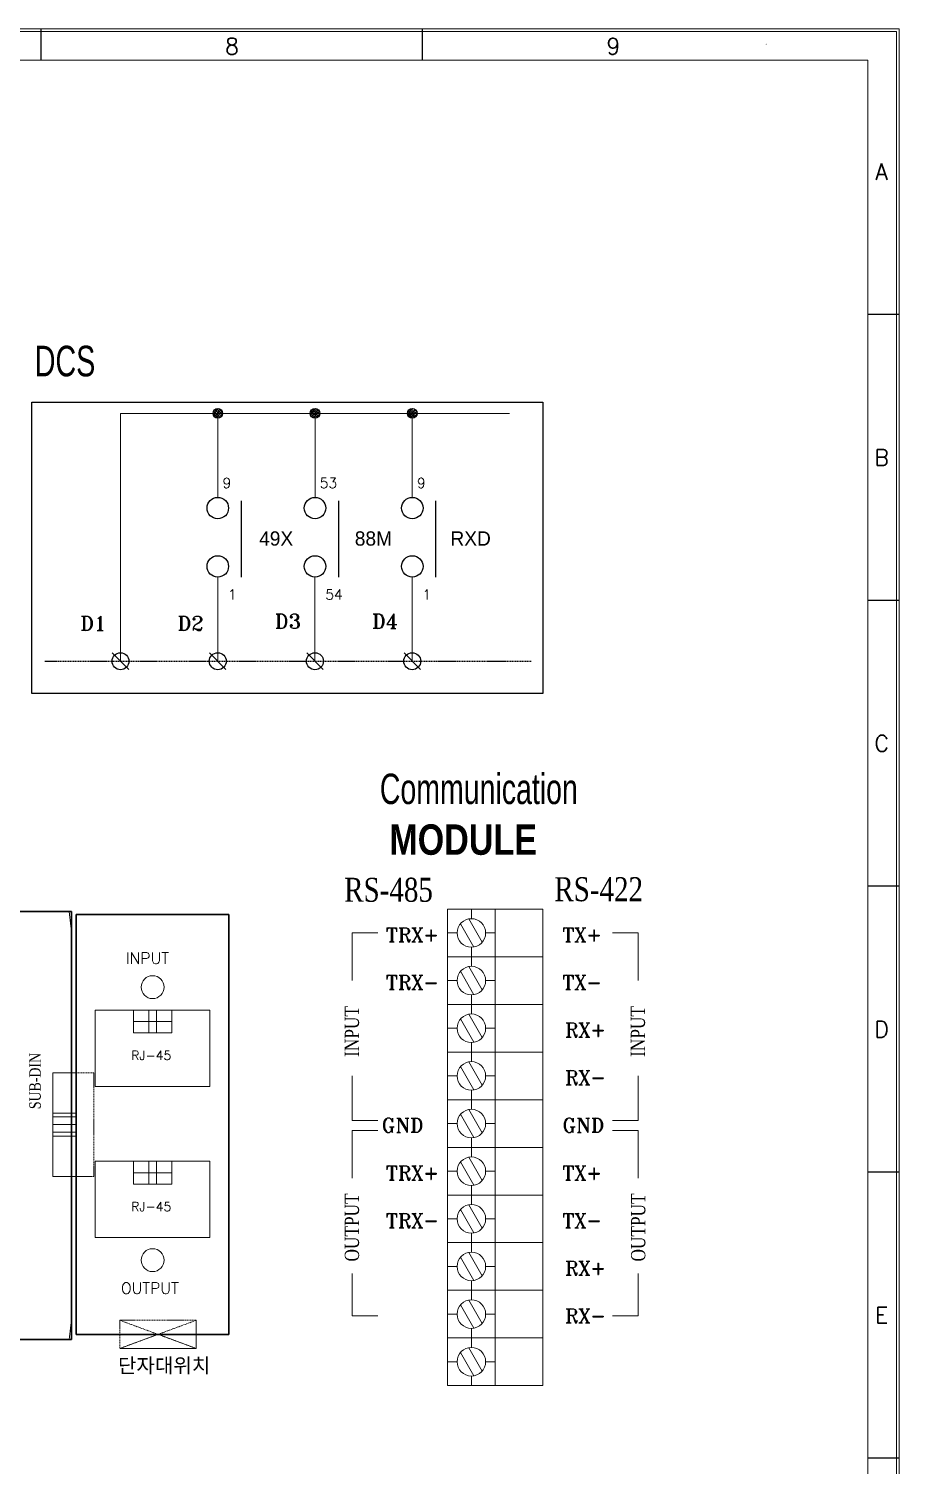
# Model space of a CAD drawing. Header units: millimetres. Extents: x 107 to 2900, y 85 to 3996.
# Drawn here: x 1547.5 to 1744.7, y 2897.3 to 3222.8 of the extents above; entities that cross this region are included whole.
import ezdxf
from ezdxf.enums import TextEntityAlignment as Align

# ---------------------------------------------------------------- set-up
doc = ezdxf.new("R2010")
doc.units = ezdxf.units.MM
doc.linetypes.add('DASHED2', pattern=[0.375, 0.25, -0.125])
for name, color, linetype in [('20', 2, 'Continuous'), ('30', 3, 'Continuous'), ('70', 7, 'Continuous')]:
    doc.layers.add(name, color=color, linetype=linetype)
doc.styles.add('ROMANS', font='ROMANS.shx', dxfattribs={"width": 0.7})
doc.styles.add('SIMPLEX', font='SIMPLEX')
doc.styles.add('SS', font='batang.ttc', dxfattribs={"width": 0.8})
doc.styles.get("Standard").update_dxf_attribs({"font": 'BareunDotumPro1.ttf'})
doc.styles.add('STYLE2', font='romant.shx')
doc.styles.add('굴림체', font='arial.ttf')

msp = doc.modelspace()

# ---------------------------------------------------------------- hatches: boundary and pattern name
at = {"layer": '70'}
h = msp.add_hatch(dxfattribs=at)
h.set_pattern_fill('ANSI33', color=256, scale=2.15937, style=0)
h.set_pattern_definition([(45, (3330.38686, 2547.2828), (-0.38172635, 0.38172635), []), (45, (3330.7686, 2547.2828), (-0.38172635, 0.38172635), [0.26992129, -0.13496065])])
h.paths.add_polyline_path([(1590.349, 3136.712, 0.4142136), (1589.27, 3135.632, 0.4142136), (1590.349, 3134.553)])
h.paths.add_polyline_path([(1590.349, 3136.712), (1590.349, 3135.632), (1591.429, 3135.632, 0.4142136)])
h.paths.add_polyline_path([(1591.429, 3135.632), (1590.349, 3135.632), (1590.349, 3134.553, 0.4142136)])
h = msp.add_hatch(dxfattribs=at)
h.set_pattern_fill('ANSI33', color=256, scale=2.15937, style=0)
h.set_pattern_definition([(45, (3352.4132, 2547.2828), (-0.38172635, 0.38172635), []), (45, (3352.7949, 2547.2828), (-0.38172635, 0.38172635), [0.26992129, -0.13496065])])
h.paths.add_polyline_path([(1612.376, 3136.712, 0.4142136), (1611.296, 3135.632, 0.4142136), (1612.376, 3134.553)])
h.paths.add_polyline_path([(1612.376, 3136.712), (1612.376, 3135.632), (1613.455, 3135.632, 0.4142136)])
h.paths.add_polyline_path([(1613.455, 3135.632), (1612.376, 3135.632), (1612.376, 3134.553, 0.4142136)])
h = msp.add_hatch(dxfattribs=at)
h.set_pattern_fill('ANSI33', color=256, scale=2.15937, style=0)
h.set_pattern_definition([(45, (3374.4395, 2547.2828), (-0.38172635, 0.38172635), []), (45, (3374.82123, 2547.2828), (-0.38172635, 0.38172635), [0.26992129, -0.13496065])])
h.paths.add_polyline_path([(1634.402, 3136.712, 0.4142136), (1633.322, 3135.632, 0.4142136), (1634.402, 3134.553)])
h.paths.add_polyline_path([(1634.402, 3136.712), (1634.402, 3135.632), (1635.482, 3135.632, 0.4142136)])
h.paths.add_polyline_path([(1635.482, 3135.632), (1634.402, 3135.632), (1634.402, 3134.553, 0.4142136)])

# ---------------------------------------------------------------- linework, layer by layer
at = {"color": 0, "lineweight": 15}
msp.add_line((1656.428, 3135.632), (1568.312, 3135.632), dxfattribs=at)
at = {"color": 0}
for p, q in [((1595.644, 3115.78), (1595.644, 3098.513)), ((1617.67, 3115.78), (1617.67, 3098.513)), ((1639.697, 3115.78), (1639.697, 3098.513)), ((1570.165, 3077.594), (1566.459, 3081.346)), ((1592.191, 3077.594), (1588.485, 3081.346)), ((1614.218, 3077.594), (1610.512, 3081.346)), ((1636.244, 3077.594), (1632.538, 3081.346))]:
    msp.add_line(p, q, dxfattribs=at)
at = {"linetype": 'DASHED2'}
msp.add_line((1551.204, 3079.47), (1661.451, 3079.47), dxfattribs=at)
at = {"color": 7, "lineweight": 30}
for p, q in [((1557.222, 3022.714), (1226.755, 3022.714)), ((1557.222, 2925.717), (1557.222, 3022.714)), ((1226.755, 2925.717), (1557.222, 2925.717))]:
    msp.add_line(p, q, dxfattribs=at)
at = {"color": 1}
msp.add_lwpolyline([(1548.246, 3138.193), (1663.942, 3138.193), (1663.942, 3072.179), (1548.246, 3072.179)], close=True, dxfattribs=at)
at = {"color": 0}
for centre, radius in [((1590.349, 3114.16), 2.429), ((1612.376, 3114.16), 2.429), ((1634.402, 3114.16), 2.429), ((1590.349, 3100.942), 2.429), ((1612.376, 3100.942), 2.429), ((1634.402, 3100.942), 2.429), ((1568.312, 3079.47), 1.924), ((1590.338, 3079.47), 1.924), ((1612.365, 3079.47), 1.924), ((1634.391, 3079.47), 1.924)]:
    msp.add_circle(centre, radius, dxfattribs=at)
at = {"color": 7, "lineweight": 15}
for points in [[(1556.725, 3022.714), (1556.725, 3022.702), (1556.716, 3022.694), (1556.707, 3022.694), (1556.695, 3022.694), (1556.687, 3022.702), (1556.687, 3022.714), (1556.687, 3022.724), (1556.695, 3022.735), (1556.707, 3022.735), (1556.716, 3022.735), (1556.725, 3022.724), (1556.725, 3022.714)], [(1557.24, 2934.579), (1557.24, 2934.567), (1557.234, 2934.561), (1557.222, 2934.561), (1557.211, 2934.561), (1557.2, 2934.567), (1557.2, 2934.579), (1557.2, 2934.589), (1557.211, 2934.598), (1557.222, 2934.598), (1557.234, 2934.598), (1557.24, 2934.589), (1557.24, 2934.579)], [(1556.725, 2925.717), (1556.725, 2925.707), (1556.716, 2925.699), (1556.707, 2925.699), (1556.695, 2925.699), (1556.687, 2925.707), (1556.687, 2925.717), (1556.687, 2925.729), (1556.695, 2925.737), (1556.707, 2925.737), (1556.716, 2925.737), (1556.725, 2925.729), (1556.725, 2925.717)]]:
    msp.add_open_spline(points, degree=3, knots=[0, 0, 0, 0, 1, 1, 1, 2, 2, 2, 3, 3, 3, 4, 4, 4, 4], dxfattribs=at)
for points in [[(1557.222, 3017.493), (1557.072, 3019.236), (1556.898, 3020.976), (1556.707, 3022.714)], [(1556.707, 2925.717), (1556.898, 2927.455), (1557.072, 2929.196), (1557.222, 2930.94)]]:
    msp.add_open_spline(points, degree=3, dxfattribs=at)
at = {"layer": '20', "color": 0, "lineweight": 13}
msp.add_lwpolyline([(931.272, 2700.224), (931.272, 3215.666), (1737.581, 3215.666), (1737.581, 2700.224)], dxfattribs=at)
at = {"layer": '30', "color": 0}
for p, q in [((1550.363, 3215.666), (1550.363, 3222.792)), ((1636.738, 3215.666), (1636.738, 3222.792)), ((1744.707, 3158.011), (1737.581, 3158.011)), ((1744.707, 3093.23), (1737.581, 3093.23)), ((1744.707, 3028.449), (1737.581, 3028.449)), ((1744.707, 2963.667), (1737.581, 2963.667)), ((1744.707, 2898.886), (1737.581, 2898.886))]:
    msp.add_line(p, q, dxfattribs=at)
at = {"layer": '70', "lineweight": 15}
for p, q in [((1568.312, 3135.632), (1568.312, 3079.47)), ((1590.349, 3135.632), (1590.349, 3116.59)), ((1612.376, 3135.632), (1612.376, 3116.59)), ((1634.402, 3135.632), (1634.402, 3116.59)), ((1590.338, 3098.513), (1590.338, 3079.47)), ((1612.365, 3098.513), (1612.365, 3079.47)), ((1634.391, 3098.513), (1634.391, 3079.47)), ((1663.979, 3023.278), (1642.385, 3023.278)), ((1642.385, 3023.278), (1642.385, 3012.481)), ((1647.192, 3021.064), (1650.245, 3015.775)), ((1647.783, 3023.278), (1647.783, 3021.119)), ((1653.182, 3023.278), (1653.182, 3012.481)), ((1663.979, 3023.278), (1663.979, 3012.481)), ((1626.633, 3017.88), (1620.791, 3017.88)), ((1620.791, 3017.88), (1620.791, 3007.083)), ((1644.544, 3017.88), (1642.385, 3017.88)), ((1645.322, 3019.985), (1648.375, 3014.695)), ((1653.182, 3017.88), (1651.023, 3017.88)), ((1679.731, 3017.88), (1685.572, 3017.88)), ((1685.572, 3017.88), (1685.572, 3007.083)), ((1647.783, 3014.641), (1647.783, 3012.481)), ((1663.979, 3012.481), (1642.385, 3012.481)), ((1663.979, 3012.481), (1642.385, 3012.481)), ((1642.385, 3012.481), (1642.385, 3001.685)), ((1647.783, 3012.481), (1647.783, 3010.322)), ((1653.182, 3012.481), (1653.182, 3001.685)), ((1663.979, 3012.481), (1663.979, 3001.685)), ((1645.322, 3009.188), (1648.375, 3003.898)), ((1647.192, 3010.267), (1650.245, 3004.978)), ((1644.544, 3007.083), (1642.385, 3007.083)), ((1653.182, 3007.083), (1651.023, 3007.083)), ((1663.979, 3001.685), (1642.385, 3001.685)), ((1663.979, 3001.685), (1642.385, 3001.685)), ((1642.385, 3001.685), (1642.385, 2990.888)), ((1647.783, 3003.844), (1647.783, 3001.685)), ((1647.783, 3001.685), (1647.783, 2999.525)), ((1653.182, 3001.685), (1653.182, 2990.888)), ((1663.979, 3001.685), (1663.979, 2990.888)), ((1645.322, 2998.391), (1648.375, 2993.102)), ((1647.192, 2999.471), (1650.245, 2994.181)), ((1644.544, 2996.286), (1642.385, 2996.286)), ((1653.182, 2996.286), (1651.023, 2996.286)), ((1647.783, 2993.047), (1647.783, 2990.888)), ((1642.385, 2990.888), (1642.385, 2980.091)), ((1663.979, 2990.888), (1642.385, 2990.888)), ((1663.979, 2990.888), (1642.385, 2990.888)), ((1647.192, 2988.674), (1650.245, 2983.384)), ((1647.783, 2990.888), (1647.783, 2988.728)), ((1653.182, 2990.888), (1653.182, 2980.091)), ((1663.979, 2990.888), (1663.979, 2980.091)), ((1553.016, 2986.222), (1553.016, 2962.683)), ((1553.016, 2986.222), (1558.272, 2986.222)), ((1558.272, 2986.222), (1558.272, 2962.683)), ((1620.791, 2985.489), (1620.791, 2975.354)), ((1644.544, 2985.489), (1642.385, 2985.489)), ((1645.322, 2987.594), (1648.375, 2982.305)), ((1653.182, 2985.489), (1651.023, 2985.489)), ((1685.572, 2985.489), (1685.572, 2975.354)), ((1647.783, 2982.25), (1647.783, 2980.091)), ((1663.979, 2980.091), (1642.385, 2980.091)), ((1663.979, 2980.091), (1642.385, 2980.091)), ((1642.385, 2980.091), (1642.385, 2969.294)), ((1647.783, 2980.091), (1647.783, 2977.931)), ((1653.182, 2980.091), (1653.182, 2969.294)), ((1663.979, 2980.091), (1663.979, 2969.294)), ((1558.272, 2977.049), (1553.016, 2977.049)), ((1553.016, 2971.856), (1553.016, 2977.049)), ((1558.272, 2976.183), (1553.016, 2976.183)), ((1558.272, 2971.856), (1558.272, 2977.049)), ((1645.322, 2976.797), (1648.375, 2971.508)), ((1647.192, 2977.877), (1650.245, 2972.588)), ((1553.016, 2974.452), (1558.272, 2974.452)), ((1558.272, 2974.452), (1553.016, 2974.452)), ((1558.272, 2972.722), (1553.016, 2972.722)), ((1626.633, 2975.354), (1620.791, 2975.354)), ((1626.633, 2973.106), (1620.791, 2973.106)), ((1620.791, 2973.106), (1620.791, 2962.309)), ((1644.544, 2974.692), (1642.385, 2974.692)), ((1653.182, 2974.692), (1651.023, 2974.692)), ((1679.731, 2975.354), (1685.572, 2975.354)), ((1679.731, 2973.106), (1685.572, 2973.106)), ((1685.572, 2973.106), (1685.572, 2962.309)), ((1558.272, 2971.856), (1553.016, 2971.856)), ((1663.979, 2969.294), (1642.385, 2969.294)), ((1663.979, 2969.294), (1642.385, 2969.294)), ((1642.385, 2969.294), (1642.385, 2958.497)), ((1647.783, 2971.453), (1647.783, 2969.294)), ((1647.783, 2969.294), (1647.783, 2967.135)), ((1653.182, 2969.294), (1653.182, 2958.497)), ((1663.979, 2969.294), (1663.979, 2958.497)), ((1645.322, 2966), (1648.375, 2960.711)), ((1647.192, 2967.08), (1650.245, 2961.791)), ((1558.272, 2962.683), (1553.016, 2962.683)), ((1644.544, 2963.896), (1642.385, 2963.896)), ((1653.182, 2963.896), (1651.023, 2963.896)), ((1647.783, 2960.656), (1647.783, 2958.497)), ((1663.979, 2958.497), (1642.385, 2958.497)), ((1663.979, 2958.497), (1642.385, 2958.497)), ((1642.385, 2958.497), (1642.385, 2947.7)), ((1647.192, 2956.283), (1650.245, 2950.994)), ((1647.783, 2958.497), (1647.783, 2956.338)), ((1653.182, 2958.497), (1653.182, 2947.7)), ((1663.979, 2958.497), (1663.979, 2947.7)), ((1644.544, 2953.099), (1642.385, 2953.099)), ((1645.322, 2955.204), (1648.375, 2949.914)), ((1653.182, 2953.099), (1651.023, 2953.099)), ((1647.783, 2949.86), (1647.783, 2947.7)), ((1663.979, 2947.7), (1642.385, 2947.7)), ((1663.979, 2947.7), (1642.385, 2947.7)), ((1642.385, 2947.7), (1642.385, 2936.903)), ((1647.783, 2947.7), (1647.783, 2945.541)), ((1653.182, 2947.7), (1653.182, 2936.903)), ((1663.979, 2947.7), (1663.979, 2936.903)), ((1645.322, 2944.407), (1648.375, 2939.117)), ((1647.192, 2945.486), (1650.245, 2940.197)), ((1620.791, 2940.716), (1620.791, 2931.141)), ((1644.544, 2942.302), (1642.385, 2942.302)), ((1653.182, 2942.302), (1651.023, 2942.302)), ((1685.572, 2940.716), (1685.572, 2931.141)), ((1663.979, 2936.903), (1642.385, 2936.903)), ((1663.979, 2936.903), (1642.385, 2936.903)), ((1663.979, 2936.903), (1642.385, 2936.903)), ((1642.385, 2936.903), (1642.385, 2926.107)), ((1647.783, 2939.063), (1647.783, 2936.903)), ((1647.783, 2936.903), (1647.783, 2934.744)), ((1653.182, 2936.903), (1653.182, 2926.107)), ((1663.979, 2936.903), (1663.979, 2926.107)), ((1645.322, 2933.61), (1648.375, 2928.32)), ((1647.192, 2934.69), (1650.245, 2929.4)), ((1626.633, 2931.141), (1620.791, 2931.141)), ((1644.544, 2931.505), (1642.385, 2931.505)), ((1653.182, 2931.505), (1651.023, 2931.505)), ((1679.731, 2931.141), (1685.572, 2931.141)), ((1647.783, 2928.266), (1647.783, 2926.107)), ((1663.979, 2926.107), (1642.385, 2926.107)), ((1663.979, 2926.107), (1642.385, 2926.107)), ((1642.385, 2926.107), (1642.385, 2915.31)), ((1647.192, 2923.893), (1650.245, 2918.603)), ((1647.783, 2926.107), (1647.783, 2923.947)), ((1653.182, 2926.107), (1653.182, 2915.31)), ((1663.979, 2926.107), (1663.979, 2915.31)), ((1644.544, 2920.708), (1642.385, 2920.708)), ((1645.322, 2922.813), (1648.375, 2917.524)), ((1653.182, 2920.708), (1651.023, 2920.708)), ((1647.783, 2917.469), (1647.783, 2915.31)), ((1663.979, 2915.31), (1642.385, 2915.31))]:
    msp.add_line(p, q, dxfattribs=at)
at = {"layer": '70', "lineweight": 30}
for p, q in [((1558.272, 2926.857), (1558.272, 3022.048)), ((1558.272, 3022.048), (1592.887, 3022.048)), ((1592.887, 3022.048), (1592.887, 2926.857)), ((1592.887, 2926.857), (1558.272, 2926.857))]:
    msp.add_line(p, q, dxfattribs=at)
at = {"layer": '70', "color": 4, "lineweight": 15}
for p, q in [((1562.599, 2983.106), (1562.599, 3000.414)), ((1562.599, 3000.414), (1588.56, 3000.414)), ((1571.253, 2995.221), (1571.253, 3000.414)), ((1574.714, 2995.221), (1574.714, 3000.414)), ((1576.445, 3000.414), (1576.445, 2995.221)), ((1579.906, 3000.414), (1579.906, 2995.221)), ((1588.56, 3000.414), (1588.56, 2983.106)), ((1571.253, 2997.818), (1579.906, 2997.818)), ((1571.253, 2995.221), (1579.906, 2995.221)), ((1588.56, 2983.106), (1562.599, 2983.106)), ((1562.599, 2966.149), (1588.56, 2966.149)), ((1562.599, 2948.842), (1562.599, 2966.149)), ((1571.253, 2960.957), (1571.253, 2966.149)), ((1574.714, 2960.957), (1574.714, 2966.149)), ((1576.445, 2966.149), (1576.445, 2960.957)), ((1579.906, 2966.149), (1579.906, 2960.957)), ((1588.56, 2966.149), (1588.56, 2948.842)), ((1571.253, 2963.553), (1579.906, 2963.553)), ((1571.253, 2960.957), (1579.906, 2960.957)), ((1588.56, 2948.842), (1562.599, 2948.842))]:
    msp.add_line(p, q, dxfattribs=at)
at = {"layer": '70', "linetype": 'DASHED2', "lineweight": 15}
for p, q in [((1557.222, 2958.042), (1557.222, 2990.432)), ((1558.272, 2986.222), (1562.305, 2986.222)), ((1562.305, 2986.222), (1562.305, 2962.683)), ((1557.222, 2977.476), (1557.222, 2970.998)), ((1562.305, 2962.683), (1556.541, 2962.683))]:
    msp.add_line(p, q, dxfattribs=at)
at = {"layer": '70', "color": 0, "linetype": 'DASHED2', "lineweight": 13}
for p, q in [((1585.47, 2923.718), (1568.162, 2930.11)), ((1568.162, 2923.718), (1585.47, 2930.11)), ((1585.47, 2930.11), (1568.162, 2930.11)), ((1568.162, 2930.11), (1568.162, 2923.718))]:
    msp.add_line(p, q, dxfattribs=at)
at = {"layer": '70', "lineweight": 13}
for p, q in [((1585.47, 2923.718), (1585.47, 2930.11)), ((1576.662, 2926.857), (1568.162, 2923.718)), ((1585.47, 2923.718), (1576.969, 2926.857)), ((1568.162, 2923.718), (1585.47, 2923.718)), ((1568.162, 2923.718), (1585.47, 2923.718))]:
    msp.add_line(p, q, dxfattribs=at)
at = {"layer": '70', "color": 0, "lineweight": 13}
for points in [[(1744.707, 2639.762), (924.146, 2639.762), (924.146, 3222.792), (1744.707, 3222.792)], [(1744.059, 2640.41), (924.794, 2640.41), (924.794, 3222.144), (1744.059, 3222.144)]]:
    msp.add_lwpolyline(points, close=True, dxfattribs=at)
at = {"layer": '70'}
for centre in [(1590.349, 3135.632), (1612.376, 3135.632), (1634.402, 3135.632)]:
    msp.add_circle(centre, 1.08, dxfattribs=at)
at = {"layer": '70', "lineweight": 15}
for centre, radius in [((1647.783, 3017.88), 3.239), ((1575.58, 3005.606), 2.596), ((1647.783, 3007.083), 3.239), ((1647.783, 2996.286), 3.239), ((1647.783, 2985.489), 3.239), ((1647.783, 2974.692), 3.239), ((1647.783, 2963.896), 3.239), ((1647.783, 2953.099), 3.239), ((1575.58, 2943.735), 2.596), ((1647.783, 2942.302), 3.239), ((1647.783, 2931.505), 3.239), ((1647.783, 2920.708), 3.239)]:
    msp.add_circle(centre, radius, dxfattribs=at)
at = {"layer": '70', "color": 0}
msp.add_solid([(1714.479, 3219.126), (1714.608, 3219.126), (1714.544, 3219.515)], dxfattribs=at)

# ---------------------------------------------------------------- texts
at = {"color": 0, "style": 'STYLE2'}
for s, height, p in [('9', 2.306, (1591.414, 3118.69)), ('53', 2.3056, (1613.44, 3118.69)), ('9', 2.306, (1635.466, 3118.69)), ('1', 2.306, (1592.67, 3093.419)), ('54', 2.3056, (1614.697, 3093.419)), ('1', 2.306, (1636.723, 3093.419)), ('TRX+', 3.2101, (1628.388, 3015.866)), ('TX+', 3.2101, (1668.345, 3015.866)), ('INPUT', 2.5729, (1569.501, 3010.866)), ('TRX-', 3.2101, (1628.388, 3005.07)), ('TX-', 3.2101, (1668.345, 3005.07)), ('RX+', 3.2101, (1668.987, 2994.294)), ('RJ-45', 2.0583, (1570.718, 2989.102)), ('RX-', 3.2101, (1668.987, 2983.497)), ('GND', 3.2101, (1627.441, 2972.7)), ('GND', 3.2101, (1668.375, 2972.7)), ('TRX+', 3.2101, (1628.388, 2961.882)), ('TX+', 3.2101, (1668.345, 2961.882)), ('RJ-45', 2.0583, (1570.718, 2954.838)), ('TRX-', 3.2101, (1628.388, 2951.085)), ('TX-', 3.2101, (1668.345, 2951.085)), ('RX+', 3.2101, (1668.987, 2940.309)), ('OUTPUT', 2.5729, (1568.41, 2936.094)), ('RX-', 3.2101, (1668.987, 2929.512))]:
    msp.add_text(s, height=height, dxfattribs=at).set_placement(p)
at = {"color": 0, "linetype": 'Continuous'}
for s, p in [('49X', (1603.57, 3107.275)), ('88M', (1625.597, 3107.275)), ('RXD', (1647.623, 3107.275))]:
    msp.add_text(s, height=3.2391, dxfattribs=at).set_placement(p, align=Align.MIDDLE)
at = {"color": 3, "style": 'STYLE2'}
for s, p in [('D1', (1559.193, 3086.398)), ('D2', (1581.231, 3086.398)), ('D3', (1603.257, 3086.87)), ('D4', (1625.283, 3086.87))]:
    msp.add_text(s, height=3.2937, dxfattribs=at).set_placement(p)
at = {"color": 0, "style": 'SS', "width": 0.8}
for s, p in [('RS-485', (1618.979, 3024.948)), ('RS-422', (1666.579, 3025.082))]:
    msp.add_text(s, height=5.4416, dxfattribs=at).set_placement(p)
for s, height, p in [('INPUT', 3.2391, (1622.336, 2989.798)), ('INPUT', 3.2391, (1687.116, 2989.798)), ('SUB-DIN', 2.5961, (1550.252, 2977.963)), ('OUTPUT', 3.2391, (1622.336, 2943.428)), ('OUTPUT', 3.2391, (1687.189, 2943.428))]:
    msp.add_text(s, height=height, rotation=90, dxfattribs=at).set_placement(p)
at = {"layer": '30', "color": 0, "style": 'SIMPLEX'}
for s, p in [('8', (1593.551, 3218.806)), ('9', (1679.925, 3218.806)), ('A', (1740.712, 3190.401)), ('B', (1740.712, 3125.62)), ('C', (1740.712, 3060.839)), ('D', (1740.712, 2996.058)), ('E', (1740.712, 2931.277))]:
    msp.add_text(s, height=3.671, dxfattribs=at).set_placement(p, align=Align.MIDDLE)
at = {"layer": '70', "lineweight": 13, "attachment_point": 1}
for s, insert, char_height, width, style in [('{\\fMoeumT R|b0|i0|c129|p18;DCS}', (1548.893, 3150.955), 6.93822, 59.8368, 'ROMANS'), ('{\\fMoeumT R|b0|i0|c129|p18;Communication\\P\\fArial Black|b0|i0|c0|p34; MODULE}', (1627.052, 3053.989), 6.89687, 59.48016, 'ROMANS'), ('{\\fMoeumT R|b0|i0|c129|p18;단자대위치}', (1567.747, 2921.525), 3.33035, 23.87571, '굴림체')]:
    msp.add_mtext(s, dxfattribs=dict(at, insert=insert, char_height=char_height, width=width, style=style))

doc.saveas('drawing.dxf')
